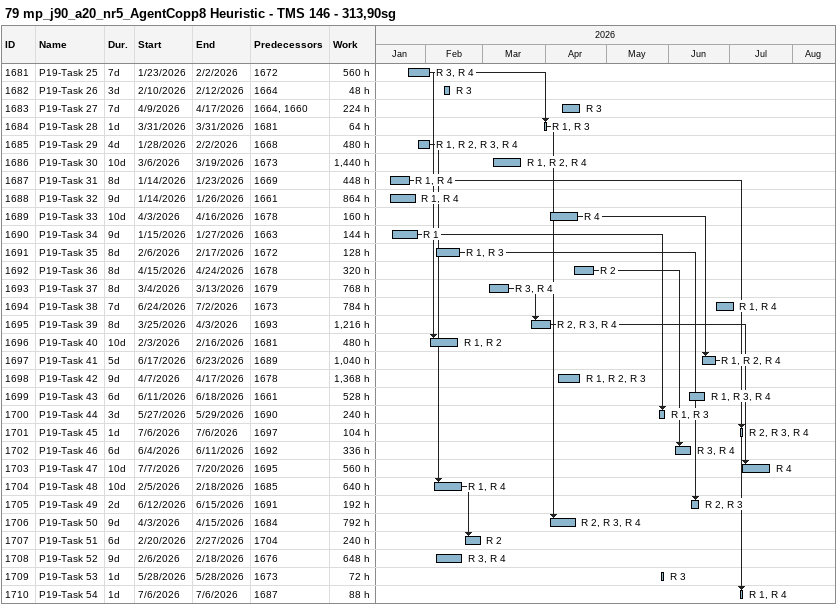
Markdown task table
79 mp_j90_a20_nr5_AgentCopp8 Heuristic - TMS 146 - 313,90sg

| ID | Task | Duration | Start | Finish | Predecessors | Resources | Work (h) |
|---|---|---|---|---|---|---|---|
| 1681 | P19-Task 25 | 7d | 2026-01-23 | 2026-02-02 | 1672 | R 3, R 4 | 560 |
| 1682 | P19-Task 26 | 3d | 2026-02-10 | 2026-02-12 | 1664 | R 3 | 48 |
| 1683 | P19-Task 27 | 7d | 2026-04-09 | 2026-04-17 | 1664, 1660 | R 3 | 224 |
| 1684 | P19-Task 28 | 1d | 2026-03-31 | 2026-03-31 | 1681 | R 1, R 3 | 64 |
| 1685 | P19-Task 29 | 4d | 2026-01-28 | 2026-02-02 | 1668 | R 1, R 2, R 3, R 4 | 480 |
| 1686 | P19-Task 30 | 10d | 2026-03-06 | 2026-03-19 | 1673 | R 1, R 2, R 4 | 1440 |
| 1687 | P19-Task 31 | 8d | 2026-01-14 | 2026-01-23 | 1669 | R 1, R 4 | 448 |
| 1688 | P19-Task 32 | 9d | 2026-01-14 | 2026-01-26 | 1661 | R 1, R 4 | 864 |
| 1689 | P19-Task 33 | 10d | 2026-04-03 | 2026-04-16 | 1678 | R 4 | 160 |
| 1690 | P19-Task 34 | 9d | 2026-01-15 | 2026-01-27 | 1663 | R 1 | 144 |
| 1691 | P19-Task 35 | 8d | 2026-02-06 | 2026-02-17 | 1672 | R 1, R 3 | 128 |
| 1692 | P19-Task 36 | 8d | 2026-04-15 | 2026-04-24 | 1678 | R 2 | 320 |
| 1693 | P19-Task 37 | 8d | 2026-03-04 | 2026-03-13 | 1679 | R 3, R 4 | 768 |
| 1694 | P19-Task 38 | 7d | 2026-06-24 | 2026-07-02 | 1673 | R 1, R 4 | 784 |
| 1695 | P19-Task 39 | 8d | 2026-03-25 | 2026-04-03 | 1693 | R 2, R 3, R 4 | 1216 |
| 1696 | P19-Task 40 | 10d | 2026-02-03 | 2026-02-16 | 1681 | R 1, R 2 | 480 |
| 1697 | P19-Task 41 | 5d | 2026-06-17 | 2026-06-23 | 1689 | R 1, R 2, R 4 | 1040 |
| 1698 | P19-Task 42 | 9d | 2026-04-07 | 2026-04-17 | 1678 | R 1, R 2, R 3 | 1368 |
| 1699 | P19-Task 43 | 6d | 2026-06-11 | 2026-06-18 | 1661 | R 1, R 3, R 4 | 528 |
| 1700 | P19-Task 44 | 3d | 2026-05-27 | 2026-05-29 | 1690 | R 1, R 3 | 240 |
| 1701 | P19-Task 45 | 1d | 2026-07-06 | 2026-07-06 | 1697 | R 2, R 3, R 4 | 104 |
| 1702 | P19-Task 46 | 6d | 2026-06-04 | 2026-06-11 | 1692 | R 3, R 4 | 336 |
| 1703 | P19-Task 47 | 10d | 2026-07-07 | 2026-07-20 | 1695 | R 4 | 560 |
| 1704 | P19-Task 48 | 10d | 2026-02-05 | 2026-02-18 | 1685 | R 1, R 4 | 640 |
| 1705 | P19-Task 49 | 2d | 2026-06-12 | 2026-06-15 | 1691 | R 2, R 3 | 192 |
| 1706 | P19-Task 50 | 9d | 2026-04-03 | 2026-04-15 | 1684 | R 2, R 3, R 4 | 792 |
| 1707 | P19-Task 51 | 6d | 2026-02-20 | 2026-02-27 | 1704 | R 2 | 240 |
| 1708 | P19-Task 52 | 9d | 2026-02-06 | 2026-02-18 | 1676 | R 3, R 4 | 648 |
| 1709 | P19-Task 53 | 1d | 2026-05-28 | 2026-05-28 | 1673 | R 3 | 72 |
| 1710 | P19-Task 54 | 1d | 2026-07-06 | 2026-07-06 | 1687 | R 1, R 4 | 88 |
